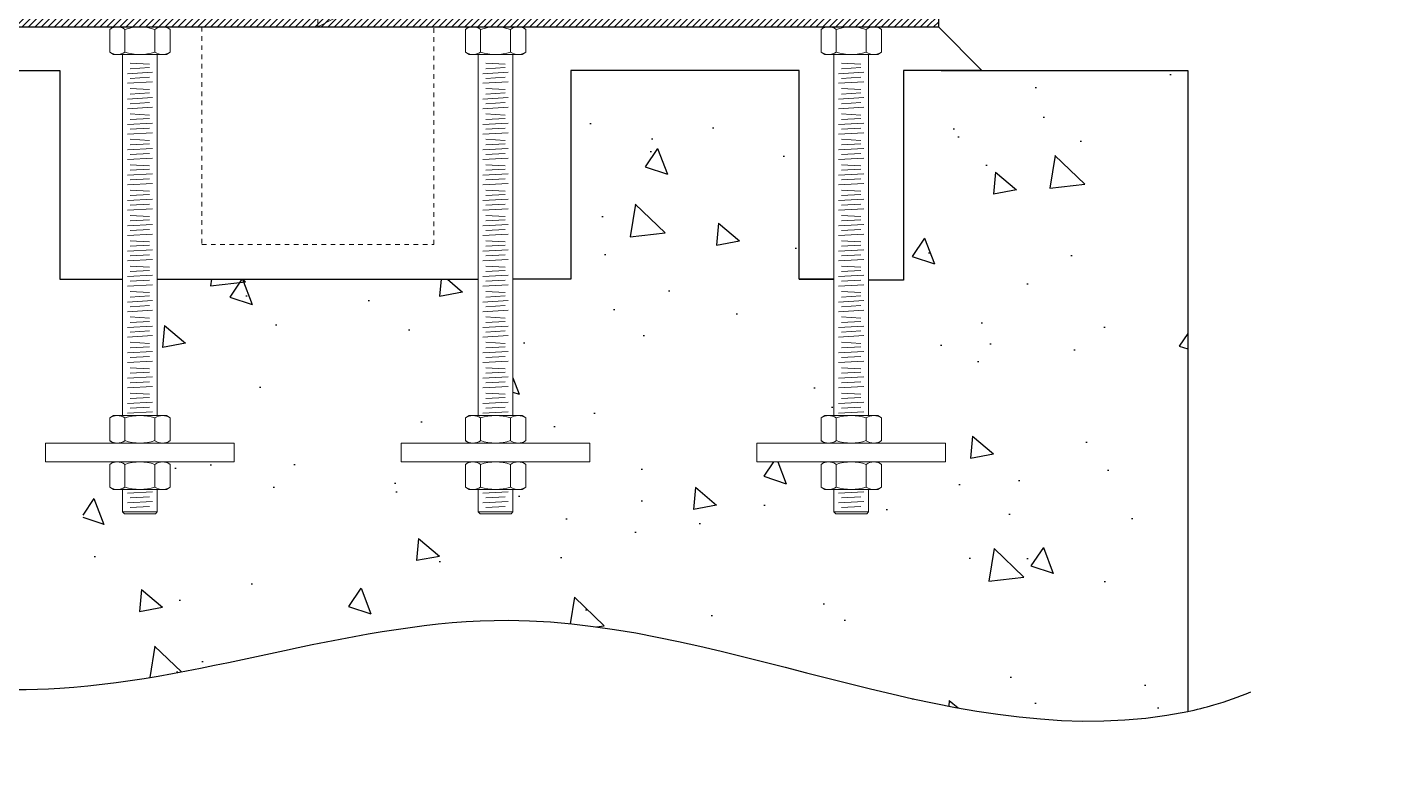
# Model space of a CAD drawing. Header units: millimetres. Extents: x -6949 to 83354, y -55091 to 16861.
# Drawn here: x 14799 to 15729, y -36413 to -35908 of the extents above; entities that cross this region are included whole.
import ezdxf

# ---------------------------------------------------------------- set-up
doc = ezdxf.new("R2010")
doc.units = ezdxf.units.MM
doc.linetypes.add('Tratto', pattern=[6.35, 3.175, -3.175])
doc.layers.add('A-DETL', color=7, linetype='Continuous', lineweight=18, true_color=0x00a600)
for name, color, linetype, lineweight in [('bulloni', 5, 'Continuous', 18), ('S-FSTN', 7, 'Continuous', 18), ('S20', 7, 'Continuous', 25), ('tratteggio', 7, 'Tratto', 15)]:
    doc.layers.add(name, color=color, linetype=linetype, lineweight=lineweight)

# ---------------------------------------------------------------- blocks, each defined once
blk = doc.blocks.new('*U104')
at = {"layer": 'bulloni'}
for p, q in [((-8.67, -0.28), (8.67, 0.69)), ((-6.67, 6.94), (6.67, 6.2)), ((-6.67, 3.17), (6.67, 3.91)), ((-8.67, -6.94), (8.67, -5.97)), ((-6.67, -3.5), (6.67, -2.75))]:
    blk.add_line(p, q, dxfattribs=at)
blk = doc.blocks.new('*U105')
at = {"color": 0, "linetype": 'ByBlock', "lineweight": -2, "transparency": 16777216}
for p in [(0, 227.5), (0, 210), (0, 192.5), (0, 175), (0, 157.5), (0, 140), (0, 122.5), (0, 105), (0, 87.5), (0, 70), (0, 52.5), (0, 35), (0, 17.5), (0, 0)]:
    blk.add_blockref('*U104', p, dxfattribs=at)
blk = doc.blocks.new('*U106')
at = {"layer": 'bulloni'}
for p, q in [((-8.67, -0.28), (8.67, 0.69)), ((-6.67, 6.94), (6.67, 6.2)), ((-6.67, 3.17), (6.67, 3.91)), ((-8.67, -6.94), (8.67, -5.97)), ((-6.67, -3.5), (6.67, -2.75))]:
    blk.add_line(p, q, dxfattribs=at)
blk = doc.blocks.new('*U107')
at = {"color": 0, "linetype": 'ByBlock', "lineweight": -2, "transparency": 16777216}
for p in [(0, 227.5), (0, 210), (0, 192.5), (0, 175), (0, 157.5), (0, 140), (0, 122.5), (0, 105), (0, 87.5), (0, 70), (0, 52.5), (0, 35), (0, 17.5), (0, 0)]:
    blk.add_blockref('*U106', p, dxfattribs=at)
blk = doc.blocks.new('*U108')
at = {"layer": 'bulloni'}
for p, q in [((-8.67, -0.28), (8.67, 0.69)), ((-6.67, 6.94), (6.67, 6.2)), ((-6.67, 3.17), (6.67, 3.91)), ((-8.67, -6.94), (8.67, -5.97)), ((-6.67, -3.5), (6.67, -2.75))]:
    blk.add_line(p, q, dxfattribs=at)
blk = doc.blocks.new('*U109')
at = {"color": 0, "linetype": 'ByBlock', "lineweight": -2, "transparency": 16777216}
for p in [(0, 227.5), (0, 210), (0, 192.5), (0, 175), (0, 157.5), (0, 140), (0, 122.5), (0, 105), (0, 87.5), (0, 70), (0, 52.5), (0, 35), (0, 17.5), (0, 0)]:
    blk.add_blockref('*U108', p, dxfattribs=at)

msp = doc.modelspace()

# ---------------------------------------------------------------- hatches: boundary and pattern name
h = msp.add_hatch()
h.set_pattern_fill('ANSI31', color=256)
h.set_pattern_definition([(45, (-2529.108, 18137.0808), (-2.24506403, 2.24506403), [])])
h.paths.add_polyline_path([(14829.5, -35888.36), (14572, -35888.36), (14572, -35908.36), (14829.5, -35908.36)])
h.paths.add_polyline_path([(14862.06, -35888.36), (14829.5, -35888.36), (14829.5, -35908.36), (14862.06, -35908.36)])
h.paths.add_polyline_path([(14947.31, -35890.54), (14947.31, -35888.36), (14862.06, -35888.36), (14862.06, -35908.36), (14947.31, -35908.36)])
h.paths.add_polyline_path([(15052.69, -35888.36), (14947.31, -35888.36), (14947.31, -35908.36), (15052.69, -35908.36)])
h.paths.add_polyline_path([(15137.94, -35888.36), (15052.69, -35888.36), (15052.69, -35908.36), (15137.94, -35908.36)])
h.paths.add_polyline_path([(15174.79, -35888.36), (15137.94, -35888.36), (15137.94, -35908.36), (15174.72, -35908.36)])
h.paths.add_polyline_path([(15428, -35888.36), (15174.79, -35888.36), (15174.72, -35908.36), (15428, -35908.36)])
at = {"true_color": 0xc7c8ca}
h = msp.add_hatch(dxfattribs=at)
h.set_pattern_fill('AR-CONC', color=9, angle=-90)
h.set_pattern_definition([(320, (-1929.11, 18678.36), (-15.9391, -182.18467), [19.05, -209.55]), (265, (-1929.1, 18678.36), (191.05685, 35.2434), [15.24, -167.6406]), (10.45144, (-1930.44, 18663.18), (175.11775, -146.94125), [16.19, -178.09024]), (316.1842, (-1878.3, 18678.36), (-42.0423, -271.079), [28.575, -314.325]), (6.63556, (-1881.8, 18655.77), (247.4261, -237.4041), [24.285, -267.1356]), (261.18415, (-1878.3, 18678.36), (247.4261, -237.4041), [22.86, -251.4597]), (291, (-1891.01, 18652.96), (-102.2652, -151.6144), [19.05, -209.55]), (236, (-1891, 18652.96), (184.18797, -61.802), [15.24, -167.64]), (341.45144, (-1899.53, 18640.33), (81.92277, -213.4164), [16.19, -178.08994]), (307.5, (-1929.11, 18678.36), (84.55504, -3.0886), [0, -165.608, 0, -170.18, 0, -168.275]), (277.5, (-1929.11, 18678.36), (100.18057, -66.81966), [0, -97.028, 0, -161.798, 0, -64.135]), (237.5, (-1929.11, 18735.003), (-5.72874, -135.590595), [0, -63.5, 0, -198.12, 0, -262.89]), (227.5, (-1929.11, 18760.4), (25.4265, -148.12918), [0, -82.55, 0, -131.572, 0, -186.69])])
edge = h.paths.add_edge_path()
edge.add_spline(control_points=[(15159.54, -36318.64), (15174.88, -36319.73), (15190.25, -36321.59), (15205.63, -36324.02)], knot_values=[825.796943, 825.796943, 825.796943, 825.796943, 872.203622, 872.203622, 872.203622, 872.203622], degree=3, periodic=0)
edge.add_spline(control_points=[(15205.63, -36324.02), (15217.98, -36325.98), (15230.35, -36328.3), (15242.72, -36330.88)], knot_values=[872.203622, 872.203622, 872.203622, 872.203622, 909.486375, 909.486375, 909.486375, 909.486375], degree=3, periodic=0)
edge.add_spline(control_points=[(15242.72, -36330.88), (15260.47, -36334.57), (15278.23, -36338.81), (15295.99, -36343.25)], knot_values=[909.486375, 909.486375, 909.486375, 909.486375, 962.984916, 962.984916, 962.984916, 962.984916], degree=3, periodic=0)
edge.add_spline(control_points=[(15295.99, -36343.25), (15323.59, -36350.16), (15351.19, -36357.58), (15378.76, -36364.31)], knot_values=[962.984916, 962.984916, 962.984916, 962.984916, 1046.126297, 1046.126297, 1046.126297, 1046.126297], degree=3, periodic=0)
edge.add_spline(control_points=[(15378.76, -36364.31), (15392.45, -36367.66), (15406.14, -36370.84), (15419.82, -36373.7)], knot_values=[1046.126297, 1046.126297, 1046.126297, 1046.126297, 1087.442343, 1087.442343, 1087.442343, 1087.442343], degree=3, periodic=0)
edge.add_spline(control_points=[(15419.82, -36373.7), (15450.28, -36380.08), (15480.66, -36384.88), (15510.92, -36386.5)], knot_values=[1087.442343, 1087.442343, 1087.442343, 1087.442343, 1179.473511, 1179.473511, 1179.473511, 1179.473511], degree=3, periodic=0)
edge.add_spline(control_points=[(15510.92, -36386.5), (15517.74, -36386.87), (15524.56, -36387.07), (15531.36, -36387.09)], knot_values=[1179.473511, 1179.473511, 1179.473511, 1179.473511, 1200.211079, 1200.211079, 1200.211079, 1200.211079], degree=3, periodic=0)
edge.add_spline(control_points=[(15531.36, -36387.09), (15540.49, -36387.12), (15549.6, -36386.82), (15558.7, -36386.16)], knot_values=[1200.211079, 1200.211079, 1200.211079, 1200.211079, 1228.018891, 1228.018891, 1228.018891, 1228.018891], degree=3, periodic=0)
edge.add_spline(control_points=[(15558.7, -36386.16), (15565.34, -36385.67), (15571.97, -36384.99), (15578.59, -36384.09)], knot_values=[1228.018891, 1228.018891, 1228.018891, 1228.018891, 1248.308585, 1248.308585, 1248.308585, 1248.308585], degree=3, periodic=0)
edge.add_spline(control_points=[(15578.59, -36384.09), (15585.74, -36383.12), (15592.87, -36381.91), (15600, -36380.42)], knot_values=[1248.308585, 1248.308585, 1248.308585, 1248.308585, 1270.197134, 1270.197134, 1270.197134, 1270.197134], degree=3, periodic=0)
edge.add_line((15600, -36380.42), (15600, -35938.36))
edge.add_line((15600, -35938.36), (15430, -35938.36))
edge.add_line((15430, -35938.36), (15403.9, -35938.36))
edge.add_line((15403.9, -35938.36), (15403.9, -36083.05))
edge.add_line((15403.9, -36083.05), (15379.9, -36083.05))
edge.add_line((15379.9, -36083.05), (15379.9, -36176.36))
edge.add_line((15379.9, -36176.36), (15386.17, -36176.36))
edge.add_line((15386.17, -36176.36), (15388.14, -36177.67))
edge.add_arc((15383.49, -36185.25), 8.9, 54.26215, 58.46581, ccw=False)
edge.add_line((15388.69, -36178.03), (15388.69, -36193.68))
edge.add_arc((15383.49, -36186.46), 8.9, 301.53419, 305.73785, ccw=False)
edge.add_line((15388.14, -36194.04), (15386.17, -36195.36))
edge.add_line((15386.17, -36195.36), (15432.9, -36195.36))
edge.add_line((15432.9, -36195.36), (15432.9, -36208.36))
edge.add_line((15432.9, -36208.36), (15386.17, -36208.36))
edge.add_line((15386.17, -36208.36), (15388.14, -36209.67))
edge.add_arc((15383.49, -36217.25), 8.9, 54.26215, 58.46581, ccw=False)
edge.add_line((15388.69, -36210.03), (15388.69, -36225.68))
edge.add_arc((15383.49, -36218.46), 8.9, 301.53419, 305.73785, ccw=False)
edge.add_line((15388.14, -36226.04), (15386.17, -36227.36))
edge.add_line((15386.17, -36227.36), (15379.9, -36227.36))
edge.add_line((15379.9, -36227.36), (15379.9, -36242.7))
edge.add_line((15379.9, -36242.7), (15378.57, -36244.03))
edge.add_line((15378.57, -36244.03), (15357.23, -36244.03))
edge.add_line((15357.23, -36244.03), (15355.9, -36242.7))
edge.add_line((15355.9, -36242.7), (15355.9, -36227.36))
edge.add_line((15355.9, -36227.36), (15349.63, -36227.36))
edge.add_line((15349.63, -36227.36), (15347.66, -36226.04))
edge.add_arc((15352.31, -36218.46), 8.9, 234.26215, 238.46581, ccw=False)
edge.add_line((15347.12, -36225.68), (15347.12, -36210.03))
edge.add_arc((15352.31, -36217.25), 8.9, 121.53419, 125.73785, ccw=False)
edge.add_line((15347.66, -36209.67), (15349.63, -36208.36))
edge.add_line((15349.63, -36208.36), (15302.9, -36208.36))
edge.add_line((15302.9, -36208.36), (15302.9, -36195.36))
edge.add_line((15302.9, -36195.36), (15349.63, -36195.36))
edge.add_line((15349.63, -36195.36), (15347.66, -36194.04))
edge.add_arc((15352.31, -36186.46), 8.9, 234.26215, 238.46581, ccw=False)
edge.add_line((15347.12, -36193.68), (15347.12, -36178.03))
edge.add_arc((15352.31, -36185.25), 8.9, 121.53419, 125.73785, ccw=False)
edge.add_line((15347.66, -36177.67), (15349.63, -36176.36))
edge.add_line((15349.63, -36176.36), (15355.9, -36176.36))
edge.add_line((15355.9, -36176.36), (15355.9, -36082.36))
edge.add_line((15355.9, -36082.36), (15331.9, -36082.36))
edge.add_line((15331.9, -36082.36), (15331.9, -35938.36))
edge.add_line((15331.9, -35938.36), (15278.25, -35938.36))
edge.add_line((15278.25, -35938.36), (15159.54, -35938.36))
edge.add_line((15159.54, -35938.36), (15159.54, -36195.36))
edge.add_line((15159.54, -36195.36), (15187.6, -36195.36))
edge.add_line((15187.6, -36195.36), (15187.6, -36208.36))
edge.add_line((15187.6, -36208.36), (15159.54, -36208.36))
edge.add_line((15159.54, -36208.36), (15159.54, -36318.64))
h.paths.add_polyline_path([(15000, -36082.36), (14920, -36082.36), (14919.83, -36082.36), (14911.88, -36082.36), (14912.05, -36082.36), (14899.78, -36082.36), (14899.78, -36116.47), (15000, -36116.47)])
h.paths.add_polyline_path([(15099.97, -36082.36), (15087.95, -36082.36), (15080, -36082.36), (15000, -36082.36), (15000, -36116.47), (15099.97, -36116.47)])
h.paths.add_polyline_path([(15174.5, -35938.36), (15174.5, -36082.36), (15134.6, -36082.36), (15134.6, -36116.47), (15174.5, -36116.47)])
h.paths.add_polyline_path([(15110.6, -36082.36), (15099.97, -36082.36), (15099.97, -36116.47), (15110.6, -36116.47)])
h.paths.add_polyline_path([(15110.6, -36116.47), (15099.97, -36116.47), (15099.97, -36176.47), (15104.17, -36176.47), (15104.33, -36176.36), (15110.6, -36176.36)])
h.paths.add_polyline_path([(15159.54, -36116.47), (15134.6, -36116.47), (15134.6, -36176.36), (15140.87, -36176.36), (15159.54, -36176.42)])
edge = h.paths.add_edge_path()
edge.add_line((15159.54, -36208.36), (15140.87, -36208.36))
edge.add_line((15140.87, -36208.36), (15142.84, -36209.67))
edge.add_arc((15138.19, -36217.25), 8.9, 54.26215, 58.46581, ccw=False)
edge.add_line((15143.39, -36210.03), (15143.39, -36225.68))
edge.add_arc((15138.19, -36218.46), 8.9, 301.53419, 305.73785, ccw=False)
edge.add_line((15142.84, -36226.04), (15140.87, -36227.36))
edge.add_line((15140.87, -36227.36), (15134.6, -36227.36))
edge.add_line((15134.6, -36227.36), (15134.6, -36236.47))
edge.add_line((15134.6, -36236.47), (15159.54, -36236.47))
edge.add_line((15159.54, -36236.47), (15159.54, -36208.36))
edge = h.paths.add_edge_path()
edge.add_line((15159.54, -36176.47), (15141.03, -36176.47))
edge.add_line((15141.03, -36176.47), (15142.84, -36177.67))
edge.add_arc((15138.19, -36185.25), 8.9, 54.26215, 58.46581, ccw=False)
edge.add_line((15143.39, -36178.03), (15143.39, -36193.68))
edge.add_arc((15138.19, -36186.46), 8.9, 301.53419, 305.73785, ccw=False)
edge.add_line((15142.84, -36194.04), (15140.87, -36195.36))
edge.add_line((15140.87, -36195.36), (15159.54, -36195.36))
edge.add_line((15159.54, -36195.36), (15159.54, -36176.47))
edge = h.paths.add_edge_path()
edge.add_line((15110.6, -36227.36), (15104.33, -36227.36))
edge.add_line((15104.33, -36227.36), (15102.36, -36226.04))
edge.add_arc((15107.01, -36218.46), 8.9, 234.26215, 238.46581, ccw=False)
edge.add_line((15101.82, -36225.68), (15101.82, -36210.03))
edge.add_arc((15107.01, -36217.25), 8.9, 121.53419, 125.73785, ccw=False)
edge.add_line((15102.36, -36209.67), (15104.33, -36208.36))
edge.add_line((15104.33, -36208.36), (15099.97, -36208.36))
edge.add_line((15099.97, -36208.36), (15099.97, -36236.47))
edge.add_line((15099.97, -36236.47), (15110.6, -36236.47))
edge.add_line((15110.6, -36236.47), (15110.6, -36227.36))
edge = h.paths.add_edge_path()
edge.add_arc((15107.01, -36185.25), 8.9, 121.53419, 125.73785, ccw=False)
edge.add_line((15102.36, -36177.67), (15104.17, -36176.47))
edge.add_line((15104.17, -36176.47), (15099.97, -36176.47))
edge.add_line((15099.97, -36176.47), (15099.97, -36195.36))
edge.add_line((15099.97, -36195.36), (15104.33, -36195.36))
edge.add_line((15104.33, -36195.36), (15102.36, -36194.04))
edge.add_arc((15107.01, -36186.46), 8.9, 234.26215, 238.46581, ccw=False)
edge.add_line((15101.82, -36193.68), (15101.82, -36178.03))
h.paths.add_polyline_path([(15099.97, -36176.47), (15000, -36176.47), (15000, -36236.47), (15099.97, -36236.47), (15099.97, -36208.36), (15057.6, -36208.36), (15057.6, -36195.36), (15099.97, -36195.36)])
h.paths.add_polyline_path([(15099.97, -36236.47), (15000, -36236.47), (15000, -36296.47), (15099.97, -36296.47)])
h.paths.add_polyline_path([(15159.54, -36236.47), (15134.6, -36236.47), (15134.6, -36242.7), (15133.27, -36244.03), (15111.93, -36244.03), (15110.6, -36242.7), (15110.6, -36236.47), (15099.97, -36236.47), (15099.97, -36296.47), (15159.54, -36296.47)])
edge = h.paths.add_edge_path()
edge.add_spline(control_points=[(15000, -36333.57), (15007.93, -36331.96), (15015.85, -36330.4), (15023.77, -36328.92)], knot_values=[664.296368, 664.296368, 664.296368, 664.296368, 688.408065, 688.408065, 688.408065, 688.408065], degree=3, periodic=0)
edge.add_spline(control_points=[(15023.88, -36328.9), (15024.05, -36328.87), (15024.22, -36328.84), (15024.39, -36328.81)], knot_values=[688.518528, 688.518528, 688.518528, 688.518528, 689.029717, 689.029717, 689.029717, 689.029717], degree=3, periodic=0)
edge.add_spline(control_points=[(15024.39, -36328.81), (15025.16, -36328.67), (15025.93, -36328.53), (15026.7, -36328.39)], knot_values=[689.029717, 689.029717, 689.029717, 689.029717, 691.375021, 691.375021, 691.375021, 691.375021], degree=3, periodic=0)
edge.add_spline(control_points=[(15031.85, -36327.46), (15030.13, -36327.76), (15028.42, -36328.07), (15026.7, -36328.38)], knot_values=[691.376862, 691.376862, 691.376862, 691.376862, 696.5953, 696.5953, 696.5953, 696.5953], degree=3, periodic=0)
edge.add_spline(control_points=[(15033.11, -36327.23), (15032.76, -36327.29), (15032.42, -36327.35), (15032.08, -36327.41)], knot_values=[696.835482, 696.835482, 696.835482, 696.835482, 697.873265, 697.873265, 697.873265, 697.873265], degree=3, periodic=0)
edge.add_spline(control_points=[(15033.11, -36327.23), (15033.75, -36327.12), (15034.39, -36327.01), (15035.03, -36326.9)], knot_values=[697.873265, 697.873265, 697.873265, 697.873265, 699.819657, 699.819657, 699.819657, 699.819657], degree=3, periodic=0)
edge.add_spline(control_points=[(15035.03, -36326.9), (15035.7, -36326.78), (15036.38, -36326.66), (15037.05, -36326.55)], knot_values=[699.819657, 699.819657, 699.819657, 699.819657, 701.876904, 701.876904, 701.876904, 701.876904], degree=3, periodic=0)
edge.add_spline(control_points=[(15038.16, -36326.36), (15037.79, -36326.42), (15037.42, -36326.48), (15037.05, -36326.55)], knot_values=[701.877181, 701.877181, 701.877181, 701.877181, 702.995756, 702.995756, 702.995756, 702.995756], degree=3, periodic=0)
edge.add_spline(control_points=[(15038.52, -36326.3), (15041.3, -36325.82), (15044.08, -36325.36), (15046.87, -36324.92)], knot_values=[703.360341, 703.360341, 703.360341, 703.360341, 711.825571, 711.825571, 711.825571, 711.825571], degree=3, periodic=0)
edge.add_spline(control_points=[(15046.87, -36324.92), (15047.76, -36324.77), (15048.66, -36324.63), (15049.55, -36324.49)], knot_values=[711.825571, 711.825571, 711.825571, 711.825571, 714.552829, 714.552829, 714.552829, 714.552829], degree=3, periodic=0)
edge.add_spline(control_points=[(15050.3, -36324.38), (15050.05, -36324.41), (15049.8, -36324.45), (15049.55, -36324.49)], knot_values=[714.552829, 714.552829, 714.552829, 714.552829, 715.3063, 715.3063, 715.3063, 715.3063], degree=3, periodic=0)
edge.add_spline(control_points=[(15050.5, -36324.34), (15060.21, -36322.84), (15069.93, -36321.52), (15079.64, -36320.46)], knot_values=[715.514872, 715.514872, 715.514872, 715.514872, 745.046589, 745.046589, 745.046589, 745.046589], degree=3, periodic=0)
edge.add_spline(control_points=[(15079.64, -36320.46), (15087.75, -36319.58), (15095.85, -36318.87), (15103.96, -36318.37)], knot_values=[745.046589, 745.046589, 745.046589, 745.046589, 769.666806, 769.666806, 769.666806, 769.666806], degree=3, periodic=0)
edge.add_spline(control_points=[(15104.68, -36318.33), (15104.49, -36318.34), (15104.29, -36318.35), (15104.1, -36318.36)], knot_values=[769.805393, 769.805393, 769.805393, 769.805393, 770.393865, 770.393865, 770.393865, 770.393865], degree=3, periodic=0)
edge.add_spline(control_points=[(15104.68, -36318.33), (15105.5, -36318.28), (15106.32, -36318.23), (15107.15, -36318.19)], knot_values=[770.393865, 770.393865, 770.393865, 770.393865, 772.885878, 772.885878, 772.885878, 772.885878], degree=3, periodic=0)
edge.add_spline(control_points=[(15107.15, -36318.19), (15109.02, -36318.09), (15110.89, -36318), (15112.76, -36317.92)], knot_values=[772.885878, 772.885878, 772.885878, 772.885878, 778.562773, 778.562773, 778.562773, 778.562773], degree=3, periodic=0)
edge.add_spline(control_points=[(15113.88, -36317.88), (15113.58, -36317.89), (15113.28, -36317.9), (15112.98, -36317.91)], knot_values=[778.782597, 778.782597, 778.782597, 778.782597, 779.693301, 779.693301, 779.693301, 779.693301], degree=3, periodic=0)
edge.add_spline(control_points=[(15113.88, -36317.88), (15115.08, -36317.83), (15116.28, -36317.79), (15117.49, -36317.75)], knot_values=[779.693301, 779.693301, 779.693301, 779.693301, 783.34374, 783.34374, 783.34374, 783.34374], degree=3, periodic=0)
edge.add_spline(control_points=[(15117.49, -36317.75), (15117.95, -36317.74), (15118.41, -36317.72), (15118.88, -36317.71)], knot_values=[783.34374, 783.34374, 783.34374, 783.34374, 784.749837, 784.749837, 784.749837, 784.749837], degree=3, periodic=0)
edge.add_spline(control_points=[(15119.32, -36317.7), (15121.91, -36317.63), (15124.51, -36317.59), (15127.11, -36317.57)], knot_values=[785.195358, 785.195358, 785.195358, 785.195358, 793.065151, 793.065151, 793.065151, 793.065151], degree=3, periodic=0)
edge.add_spline(control_points=[(15127.11, -36317.57), (15127.89, -36317.56), (15128.68, -36317.56), (15129.46, -36317.56)], knot_values=[793.065151, 793.065151, 793.065151, 793.065151, 795.445167, 795.445167, 795.445167, 795.445167], degree=3, periodic=0)
edge.add_spline(control_points=[(15159.54, -36318.64), (15150.11, -36317.97), (15140.32, -36317.58), (15130.54, -36317.56), (15130.17, -36317.56)], knot_values=[796.160982, 796.160982, 796.160982, 796.160982, 824.680178, 825.79645, 825.79645, 825.79645, 825.79645], degree=3, periodic=0)
edge.add_line((15159.54, -36318.64), (15159.54, -36296.47))
edge.add_line((15159.54, -36296.47), (15000, -36296.47))
edge.add_line((15000, -36296.47), (15000, -36333.57))
edge = h.paths.add_edge_path()
edge.add_spline(control_points=[(14899.78, -36354.26), (14902.59, -36353.75), (14905.4, -36353.22), (14908.2, -36352.69)], knot_values=[562.799759, 562.799759, 562.799759, 562.799759, 571.308931, 571.308931, 571.308931, 571.308931], degree=3, periodic=0)
edge.add_spline(control_points=[(14908.2, -36352.69), (14908.29, -36352.67), (14908.37, -36352.65), (14908.45, -36352.64)], knot_values=[571.308931, 571.308931, 571.308931, 571.308931, 571.562226, 571.562226, 571.562226, 571.562226], degree=3, periodic=0)
edge.add_spline(control_points=[(14908.45, -36352.64), (14908.77, -36352.58), (14909.09, -36352.52), (14909.41, -36352.45)], knot_values=[571.562226, 571.562226, 571.562226, 571.562226, 572.526003, 572.526003, 572.526003, 572.526003], degree=3, periodic=0)
edge.add_spline(control_points=[(14909.41, -36352.45), (14910.13, -36352.32), (14910.86, -36352.18), (14911.58, -36352.03)], knot_values=[572.526003, 572.526003, 572.526003, 572.526003, 574.727303, 574.727303, 574.727303, 574.727303], degree=3, periodic=0)
edge.add_spline(control_points=[(14912.47, -36351.86), (14912.26, -36351.9), (14912.04, -36351.95), (14911.82, -36351.99)], knot_values=[574.967643, 574.967643, 574.967643, 574.967643, 575.626919, 575.626919, 575.626919, 575.626919], degree=3, periodic=0)
edge.add_spline(control_points=[(14913.07, -36351.75), (14912.87, -36351.78), (14912.67, -36351.82), (14912.47, -36351.86)], knot_values=[575.626919, 575.626919, 575.626919, 575.626919, 576.23188, 576.23188, 576.23188, 576.23188], degree=3, periodic=0)
edge.add_spline(control_points=[(14913.6, -36351.64), (14913.42, -36351.68), (14913.25, -36351.71), (14913.07, -36351.75)], knot_values=[576.232475, 576.232475, 576.232475, 576.232475, 576.765247, 576.765247, 576.765247, 576.765247], degree=3, periodic=0)
edge.add_spline(control_points=[(14913.6, -36351.64), (14913.63, -36351.64), (14913.66, -36351.63), (14913.69, -36351.62)], knot_values=[576.765247, 576.765247, 576.765247, 576.765247, 576.860507, 576.860507, 576.860507, 576.860507], degree=3, periodic=0)
edge.add_spline(control_points=[(14913.69, -36351.62), (14914.56, -36351.45), (14915.43, -36351.28), (14916.3, -36351.11)], knot_values=[576.860507, 576.860507, 576.860507, 576.860507, 579.500337, 579.500337, 579.500337, 579.500337], degree=3, periodic=0)
edge.add_spline(control_points=[(14916.3, -36351.11), (14916.56, -36351.06), (14916.81, -36351.01), (14917.06, -36350.96)], knot_values=[579.500482, 579.500482, 579.500482, 579.500482, 580.264053, 580.264053, 580.264053, 580.264053], degree=3, periodic=0)
edge.add_spline(control_points=[(14917.06, -36350.96), (14917.12, -36350.95), (14917.18, -36350.94), (14917.23, -36350.93)], knot_values=[580.264053, 580.264053, 580.264053, 580.264053, 580.4402, 580.4402, 580.4402, 580.4402], degree=3, periodic=0)
edge.add_spline(control_points=[(14917.23, -36350.93), (14920.68, -36350.25), (14924.13, -36349.55), (14927.57, -36348.85)], knot_values=[580.4402, 580.4402, 580.4402, 580.4402, 590.899639, 590.899639, 590.899639, 590.899639], degree=3, periodic=0)
edge.add_spline(control_points=[(14927.57, -36348.85), (14927.57, -36348.85), (14927.57, -36348.85), (14927.57, -36348.85)], knot_values=[590.899639, 590.899639, 590.899639, 590.899639, 590.899857, 590.899857, 590.899857, 590.899857], degree=3, periodic=0)
edge.add_spline(control_points=[(14927.57, -36348.85), (14928.18, -36348.72), (14928.79, -36348.6), (14929.39, -36348.47)], knot_values=[590.899857, 590.899857, 590.899857, 590.899857, 592.740584, 592.740584, 592.740584, 592.740584], degree=3, periodic=0)
edge.add_spline(control_points=[(14929.39, -36348.47), (14929.39, -36348.47), (14929.39, -36348.47), (14929.39, -36348.47)], knot_values=[592.740584, 592.740584, 592.740584, 592.740584, 592.740744, 592.740744, 592.740744, 592.740744], degree=3, periodic=0)
edge.add_spline(control_points=[(14929.39, -36348.47), (14952.96, -36343.63), (14976.48, -36338.36), (15000, -36333.57)], knot_values=[592.740744, 592.740744, 592.740744, 592.740744, 664.296156, 664.296156, 664.296156, 664.296156], degree=3, periodic=0)
edge.add_line((15000, -36333.57), (15000, -36296.47))
edge.add_line((15000, -36296.47), (14899.78, -36296.47))
edge.add_line((14899.78, -36296.47), (14899.78, -36354.26))
h.paths.add_polyline_path([(15000, -36236.47), (14899.78, -36236.47), (14899.78, -36296.47), (15000, -36296.47)])
h.paths.add_polyline_path([(14899.78, -36236.47), (14889.3, -36236.47), (14889.3, -36242.7), (14887.97, -36244.03), (14866.63, -36244.03), (14865.3, -36242.7), (14865.3, -36236.47), (14837.85, -36236.47), (14837.85, -36296.47), (14899.78, -36296.47)])
edge = h.paths.add_edge_path()
edge.add_spline(control_points=[(14837.85, -36363.16), (14853.21, -36361.71), (14868.53, -36359.59), (14883.83, -36357.05)], knot_values=[500.381183, 500.381183, 500.381183, 500.381183, 546.690986, 546.690986, 546.690986, 546.690986], degree=3, periodic=0)
edge.add_spline(control_points=[(14883.83, -36357.05), (14883.86, -36357.05), (14883.89, -36357.04), (14883.92, -36357.04)], knot_values=[546.690986, 546.690986, 546.690986, 546.690986, 546.778231, 546.778231, 546.778231, 546.778231], degree=3, periodic=0)
edge.add_spline(control_points=[(14883.92, -36357.04), (14884.01, -36357.02), (14884.11, -36357.01), (14884.21, -36356.99)], knot_values=[546.778231, 546.778231, 546.778231, 546.778231, 547.072268, 547.072268, 547.072268, 547.072268], degree=3, periodic=0)
edge.add_spline(control_points=[(14884.21, -36356.99), (14884.53, -36356.94), (14884.86, -36356.88), (14885.19, -36356.83)], knot_values=[547.072268, 547.072268, 547.072268, 547.072268, 548.063775, 548.063775, 548.063775, 548.063775], degree=3, periodic=0)
edge.add_spline(control_points=[(14885.19, -36356.83), (14886.3, -36356.64), (14887.4, -36356.45), (14888.51, -36356.26)], knot_values=[548.063775, 548.063775, 548.063775, 548.063775, 551.413108, 551.413108, 551.413108, 551.413108], degree=3, periodic=0)
edge.add_spline(control_points=[(14888.51, -36356.26), (14892.27, -36355.62), (14896.03, -36354.95), (14899.78, -36354.26)], knot_values=[551.413108, 551.413108, 551.413108, 551.413108, 562.799633, 562.799633, 562.799633, 562.799633], degree=3, periodic=0)
edge.add_spline(control_points=[(14899.78, -36354.26), (14899.78, -36354.26), (14899.78, -36354.26), (14899.78, -36354.26)], knot_values=[562.799633, 562.799633, 562.799633, 562.799633, 562.799759, 562.799759, 562.799759, 562.799759], degree=3, periodic=0)
edge.add_line((14899.78, -36354.26), (14899.78, -36296.47))
edge.add_line((14899.78, -36296.47), (14837.85, -36296.47))
edge.add_line((14837.85, -36296.47), (14837.85, -36363.16))
h.paths.add_polyline_path([(15000, -36176.47), (14899.78, -36176.47), (14899.78, -36195.36), (14942.3, -36195.36), (14942.3, -36208.36), (14899.78, -36208.36), (14899.78, -36236.47), (15000, -36236.47)])
edge = h.paths.add_edge_path()
edge.add_arc((14861.71, -36217.25), 8.9, 121.53419, 125.73785, ccw=False)
edge.add_line((14857.06, -36209.67), (14859.03, -36208.36))
edge.add_line((14859.03, -36208.36), (14837.85, -36208.36))
edge.add_line((14837.85, -36208.36), (14837.85, -36236.47))
edge.add_line((14837.85, -36236.47), (14865.3, -36236.47))
edge.add_line((14865.3, -36236.47), (14865.3, -36227.36))
edge.add_line((14865.3, -36227.36), (14859.03, -36227.36))
edge.add_line((14859.03, -36227.36), (14857.06, -36226.04))
edge.add_arc((14861.71, -36218.46), 8.9, 234.26215, 238.46581, ccw=False)
edge.add_line((14856.52, -36225.68), (14856.52, -36210.03))
edge = h.paths.add_edge_path()
edge.add_arc((14861.71, -36185.25), 8.9, 121.53419, 125.73785, ccw=False)
edge.add_line((14857.06, -36177.67), (14858.87, -36176.47))
edge.add_line((14858.87, -36176.47), (14837.85, -36176.47))
edge.add_line((14837.85, -36176.47), (14837.85, -36195.36))
edge.add_line((14837.85, -36195.36), (14859.03, -36195.36))
edge.add_line((14859.03, -36195.36), (14857.06, -36194.04))
edge.add_arc((14861.71, -36186.46), 8.9, 234.26215, 238.46581, ccw=False)
edge.add_line((14856.52, -36193.68), (14856.52, -36178.03))
edge = h.paths.add_edge_path()
edge.add_line((14899.78, -36208.36), (14895.57, -36208.36))
edge.add_line((14895.57, -36208.36), (14897.54, -36209.67))
edge.add_arc((14892.89, -36217.25), 8.9, 54.26215, 58.46581, ccw=False)
edge.add_line((14898.09, -36210.03), (14898.09, -36225.68))
edge.add_arc((14892.89, -36218.46), 8.9, 301.53419, 305.73785, ccw=False)
edge.add_line((14897.54, -36226.04), (14895.57, -36227.36))
edge.add_line((14895.57, -36227.36), (14889.3, -36227.36))
edge.add_line((14889.3, -36227.36), (14889.3, -36236.47))
edge.add_line((14889.3, -36236.47), (14899.78, -36236.47))
edge.add_line((14899.78, -36236.47), (14899.78, -36208.36))
h.paths.add_polyline_path([(14899.78, -36116.47), (14889.3, -36116.47), (14889.3, -36176.36), (14895.57, -36176.36), (14899.78, -36176.36)])
h.paths.add_polyline_path([(14865.3, -36116.47), (14837.85, -36116.47), (14837.85, -36176.47), (14858.87, -36176.47), (14859.03, -36176.36), (14865.3, -36176.36)])
h.paths.add_polyline_path([(14865.3, -36082.36), (14841.3, -36082.36), (14837.85, -36082.36), (14837.85, -36116.47), (14865.3, -36116.47)])
h.paths.add_polyline_path([(14899.78, -36082.36), (14889.3, -36082.36), (14889.3, -36116.47), (14899.78, -36116.47)])
h.paths.add_polyline_path([(15000, -36116.47), (14899.78, -36116.47), (14899.78, -36176.47), (15000, -36176.47)])
h.paths.add_polyline_path([(15099.97, -36116.47), (15000, -36116.47), (15000, -36176.47), (15099.97, -36176.47)])

# ---------------------------------------------------------------- linework, layer by layer
for points in [[(14572, -35908.36), (14572, -35888.36), (15428, -35888.36), (15428, -35908.36)], [(14572, -35908.36), (15428, -35908.36)], [(15430, -35938.36), (15600, -35938.36), (15600, -36380.42)], [(14889.3, -36082.36), (15110.6, -36082.36)]]:
    msp.add_lwpolyline(points)
msp.add_spline([(14357.33, -36239.75), (14577.61, -36328.39), (14822.03, -36364.41), (15131.28, -36317.56), (15600, -36380.42), (15617.95, -36375.97), (15643.52, -36367.01)], degree=3)
at = {"layer": 'A-DETL'}
for p, q in [((15000, -35908.36), (15000, -28033.36)), ((22500, -32033.36), (15000, -35908.36))]:
    msp.add_line(p, q, dxfattribs=at)
at = {"layer": 'bulloni'}
for p, q in [((14859.03, -35908.36), (14856.52, -35910.03)), ((14859.03, -35908.36), (14895.57, -35908.36)), ((14895.57, -35908.36), (14898.09, -35910.03)), ((15104.33, -35908.36), (15101.82, -35910.03)), ((15104.33, -35908.36), (15140.87, -35908.36)), ((15140.87, -35908.36), (15143.39, -35910.03)), ((15349.63, -35908.36), (15347.12, -35910.03)), ((15349.63, -35908.36), (15386.17, -35908.36)), ((15386.17, -35908.36), (15388.69, -35910.03)), ((14856.52, -35910.03), (14856.52, -35925.68)), ((14866.91, -35910.03), (14866.91, -35925.68)), ((14887.69, -35925.68), (14887.69, -35910.03)), ((14898.09, -35910.03), (14898.09, -35925.68)), ((15101.82, -35910.03), (15101.82, -35925.68)), ((15112.21, -35910.03), (15112.21, -35925.68)), ((15132.99, -35925.68), (15132.99, -35910.03)), ((15143.39, -35910.03), (15143.39, -35925.68)), ((15347.12, -35910.03), (15347.12, -35925.68)), ((15357.51, -35910.03), (15357.51, -35925.68)), ((15378.29, -35925.68), (15378.29, -35910.03)), ((15388.69, -35910.03), (15388.69, -35925.68)), ((14859.03, -35927.36), (14856.52, -35925.68)), ((14895.57, -35927.36), (14898.09, -35925.68)), ((15104.33, -35927.36), (15101.82, -35925.68)), ((15140.87, -35927.36), (15143.39, -35925.68)), ((15349.63, -35927.36), (15347.12, -35925.68)), ((15386.17, -35927.36), (15388.69, -35925.68)), ((14859.03, -35927.36), (14895.57, -35927.36)), ((14865.3, -35927.36), (14865.3, -36176.36)), ((14889.3, -36176.36), (14889.3, -35927.36)), ((15104.33, -35927.36), (15140.87, -35927.36)), ((15110.6, -35927.36), (15110.6, -36176.36)), ((15134.6, -36176.36), (15134.6, -35927.36)), ((15349.63, -35927.36), (15386.17, -35927.36)), ((15355.9, -35927.36), (15355.9, -36176.36)), ((15379.9, -36176.36), (15379.9, -35927.36)), ((14859.03, -36176.36), (14856.52, -36178.03)), ((14856.52, -36178.03), (14856.52, -36193.68)), ((14895.57, -36176.36), (14859.03, -36176.36)), ((14866.91, -36193.68), (14866.91, -36178.03)), ((14887.69, -36178.03), (14887.69, -36193.68)), ((14895.57, -36176.36), (14898.09, -36178.03)), ((14898.09, -36178.03), (14898.09, -36193.68)), ((15104.33, -36176.36), (15101.82, -36178.03)), ((15101.82, -36178.03), (15101.82, -36193.68)), ((15140.87, -36176.36), (15104.33, -36176.36)), ((15112.21, -36193.68), (15112.21, -36178.03)), ((15132.99, -36178.03), (15132.99, -36193.68)), ((15140.87, -36176.36), (15143.39, -36178.03)), ((15143.39, -36178.03), (15143.39, -36193.68)), ((15349.63, -36176.36), (15347.12, -36178.03)), ((15347.12, -36178.03), (15347.12, -36193.68)), ((15386.17, -36176.36), (15349.63, -36176.36)), ((15357.51, -36193.68), (15357.51, -36178.03)), ((15378.29, -36178.03), (15378.29, -36193.68)), ((15386.17, -36176.36), (15388.69, -36178.03)), ((15388.69, -36178.03), (15388.69, -36193.68)), ((14859.03, -36195.36), (14856.52, -36193.68)), ((14895.57, -36195.36), (14859.03, -36195.36)), ((14895.57, -36195.36), (14898.09, -36193.68)), ((15104.33, -36195.36), (15101.82, -36193.68)), ((15140.87, -36195.36), (15104.33, -36195.36)), ((15140.87, -36195.36), (15143.39, -36193.68)), ((15349.63, -36195.36), (15347.12, -36193.68)), ((15386.17, -36195.36), (15349.63, -36195.36)), ((15386.17, -36195.36), (15388.69, -36193.68)), ((14859.03, -36208.36), (14856.52, -36210.03)), ((14856.52, -36210.03), (14856.52, -36225.68)), ((14895.57, -36208.36), (14859.03, -36208.36)), ((14866.91, -36225.68), (14866.91, -36210.03)), ((14887.69, -36210.03), (14887.69, -36225.68)), ((14895.57, -36208.36), (14898.09, -36210.03)), ((14898.09, -36210.03), (14898.09, -36225.68)), ((15104.33, -36208.36), (15101.82, -36210.03)), ((15101.82, -36210.03), (15101.82, -36225.68)), ((15140.87, -36208.36), (15104.33, -36208.36)), ((15112.21, -36225.68), (15112.21, -36210.03)), ((15132.99, -36210.03), (15132.99, -36225.68)), ((15140.87, -36208.36), (15143.39, -36210.03)), ((15143.39, -36210.03), (15143.39, -36225.68)), ((15349.63, -36208.36), (15347.12, -36210.03)), ((15347.12, -36210.03), (15347.12, -36225.68)), ((15386.17, -36208.36), (15349.63, -36208.36)), ((15357.51, -36225.68), (15357.51, -36210.03)), ((15378.29, -36210.03), (15378.29, -36225.68)), ((15386.17, -36208.36), (15388.69, -36210.03)), ((15388.69, -36210.03), (15388.69, -36225.68)), ((14859.03, -36227.36), (14856.52, -36225.68)), ((14895.57, -36227.36), (14859.03, -36227.36)), ((14865.3, -36242.7), (14865.3, -36227.36)), ((14868.63, -36229.92), (14885.97, -36228.95)), ((14870.63, -36233.14), (14883.97, -36232.4)), ((14889.3, -36242.7), (14889.3, -36227.36)), ((14895.57, -36227.36), (14898.09, -36225.68)), ((15104.33, -36227.36), (15101.82, -36225.68)), ((15140.87, -36227.36), (15104.33, -36227.36)), ((15110.6, -36242.7), (15110.6, -36227.36)), ((15113.93, -36229.92), (15131.27, -36228.95)), ((15115.93, -36233.14), (15129.27, -36232.4)), ((15134.6, -36242.7), (15134.6, -36227.36)), ((15140.87, -36227.36), (15143.39, -36225.68)), ((15349.63, -36227.36), (15347.12, -36225.68)), ((15386.17, -36227.36), (15349.63, -36227.36)), ((15355.9, -36242.7), (15355.9, -36227.36)), ((15359.23, -36229.92), (15376.57, -36228.95)), ((15361.23, -36233.14), (15374.57, -36232.4)), ((15379.9, -36242.7), (15379.9, -36227.36)), ((15386.17, -36227.36), (15388.69, -36225.68)), ((14866.63, -36244.03), (14865.3, -36242.7)), ((14889.3, -36242.7), (14865.3, -36242.7)), ((14868.63, -36236.59), (14885.97, -36235.62)), ((14870.63, -36239.81), (14883.97, -36239.06)), ((14889.3, -36242.7), (14887.97, -36244.03)), ((15111.93, -36244.03), (15110.6, -36242.7)), ((15134.6, -36242.7), (15110.6, -36242.7)), ((15113.93, -36236.59), (15131.27, -36235.62)), ((15115.93, -36239.81), (15129.27, -36239.06)), ((15134.6, -36242.7), (15133.27, -36244.03)), ((15357.23, -36244.03), (15355.9, -36242.7)), ((15379.9, -36242.7), (15355.9, -36242.7)), ((15359.23, -36236.59), (15376.57, -36235.62)), ((15361.23, -36239.81), (15374.57, -36239.06)), ((15379.9, -36242.7), (15378.57, -36244.03)), ((14887.97, -36244.03), (14866.63, -36244.03)), ((15133.27, -36244.03), (15111.93, -36244.03)), ((15378.57, -36244.03), (15357.23, -36244.03))]:
    msp.add_line(p, q, dxfattribs=at)
for points in [[(14812.3, -36195.36), (14942.3, -36195.36), (14942.3, -36208.36), (14812.3, -36208.36), (14812.3, -36195.36)], [(15057.6, -36195.36), (15187.6, -36195.36), (15187.6, -36208.36), (15057.6, -36208.36), (15057.6, -36195.36)], [(15302.9, -36195.36), (15432.9, -36195.36), (15432.9, -36208.36), (15302.9, -36208.36), (15302.9, -36195.36)]]:
    msp.add_lwpolyline(points, dxfattribs=at)
for centre, radius, start, end in [((14861.71, -35917.25), 8.9, 54.26215, 125.73785), ((14877.3, -35941.43), 33.07, 71.68582, 108.31418), ((14892.89, -35917.25), 8.9, 54.26215, 125.73785), ((15107.01, -35917.25), 8.9, 54.26215, 125.73785), ((15122.6, -35941.43), 33.07, 71.68582, 108.31418), ((15138.19, -35917.25), 8.9, 54.26215, 125.73785), ((15352.31, -35917.25), 8.9, 54.26215, 125.73785), ((15367.9, -35941.43), 33.07, 71.68582, 108.31418), ((15383.49, -35917.25), 8.9, 54.26215, 125.73785), ((14861.71, -35918.46), 8.9, 234.26215, 305.73785), ((14877.3, -35894.28), 33.07, 251.68582, 288.31418), ((14892.89, -35918.46), 8.9, 234.26215, 305.73785), ((15107.01, -35918.46), 8.9, 234.26215, 305.73785), ((15122.6, -35894.28), 33.07, 251.68582, 288.31418), ((15138.19, -35918.46), 8.9, 234.26215, 305.73785), ((15352.31, -35918.46), 8.9, 234.26215, 305.73785), ((15367.9, -35894.28), 33.07, 251.68582, 288.31418), ((15383.49, -35918.46), 8.9, 234.26215, 305.73785), ((14861.71, -36185.25), 8.9, 54.26215, 125.73785), ((14877.3, -36209.43), 33.07, 71.68582, 108.31418), ((14892.89, -36185.25), 8.9, 54.26215, 125.73785), ((15107.01, -36185.25), 8.9, 54.26215, 125.73785), ((15122.6, -36209.43), 33.07, 71.68582, 108.31418), ((15138.19, -36185.25), 8.9, 54.26215, 125.73785), ((15352.31, -36185.25), 8.9, 54.26215, 125.73785), ((15367.9, -36209.43), 33.07, 71.68582, 108.31418), ((15383.49, -36185.25), 8.9, 54.26215, 125.73785), ((14861.71, -36186.46), 8.9, 234.26215, 305.73785), ((14877.3, -36162.28), 33.07, 251.68582, 288.31418), ((14892.89, -36186.46), 8.9, 234.26215, 305.73785), ((15107.01, -36186.46), 8.9, 234.26215, 305.73785), ((15122.6, -36162.28), 33.07, 251.68582, 288.31418), ((15138.19, -36186.46), 8.9, 234.26215, 305.73785), ((15352.31, -36186.46), 8.9, 234.26215, 305.73785), ((15367.9, -36162.28), 33.07, 251.68582, 288.31418), ((15383.49, -36186.46), 8.9, 234.26215, 305.73785), ((14861.71, -36217.25), 8.9, 54.26215, 125.73785), ((14877.3, -36241.43), 33.07, 71.68582, 108.31418), ((14892.89, -36217.25), 8.9, 54.26215, 125.73785), ((15107.01, -36217.25), 8.9, 54.26215, 125.73785), ((15122.6, -36241.43), 33.07, 71.68582, 108.31418), ((15138.19, -36217.25), 8.9, 54.26215, 125.73785), ((15352.31, -36217.25), 8.9, 54.26215, 125.73785), ((15367.9, -36241.43), 33.07, 71.68582, 108.31418), ((15383.49, -36217.25), 8.9, 54.26215, 125.73785), ((14861.71, -36218.46), 8.9, 234.26215, 305.73785), ((14877.3, -36194.28), 33.07, 251.68582, 288.31418), ((14892.89, -36218.46), 8.9, 234.26215, 305.73785), ((15107.01, -36218.46), 8.9, 234.26215, 305.73785), ((15122.6, -36194.28), 33.07, 251.68582, 288.31418), ((15138.19, -36218.46), 8.9, 234.26215, 305.73785), ((15352.31, -36218.46), 8.9, 234.26215, 305.73785), ((15367.9, -36194.28), 33.07, 251.68582, 288.31418), ((15383.49, -36218.46), 8.9, 234.26215, 305.73785)]:
    msp.add_arc(centre, radius, start, end, dxfattribs=at)
at = {"layer": 'S-FSTN'}
msp.add_lwpolyline([(14571.97, -35888.36), (14571.97, -35888.36), (14571.97, -35888.36), (15428.03, -35888.36), (15428.03, -35908.36), (14571.97, -35908.36), (14571.97, -35908.36), (14571.97, -35888.36)], dxfattribs=at)
at = {"layer": 'S20'}
for points in [[(15428, -35908.36), (15458, -35938.36), (15458, -35938.36), (15458, -35938.36), (15403.9, -35938.36), (15403.9, -36083.05), (15379.9, -36083.05)], [(14668, -36082.36), (14668, -35938.36), (14721.75, -35938.36), (14821.98, -35938.36), (14821.98, -36082.36), (14865.3, -36082.36), (14865.3, -36082.36)], [(15331.9, -36082.36), (15331.9, -35938.36), (15278.25, -35938.36), (15174.5, -35938.36), (15174.5, -36082.36), (15134.6, -36082.36), (15134.6, -36082.36)]]:
    msp.add_lwpolyline(points, dxfattribs=at)
msp.add_lwpolyline([(15331.9, -36082.36), (15355.9, -36082.36)], close=True, dxfattribs=at)
at = {"layer": 'tratteggio'}
msp.add_lwpolyline([(14920, -35908.36), (14920, -36058.36), (15080, -36058.36), (15080, -35908.36)], dxfattribs=at)

# ---------------------------------------------------------------- block references
for name, p in [('*U109', (14877.3, -36167.79)), ('*U107', (15122.6, -36167.79)), ('*U105', (15367.9, -36167.79))]:
    msp.add_blockref(name, p)

doc.saveas('drawing.dxf')
